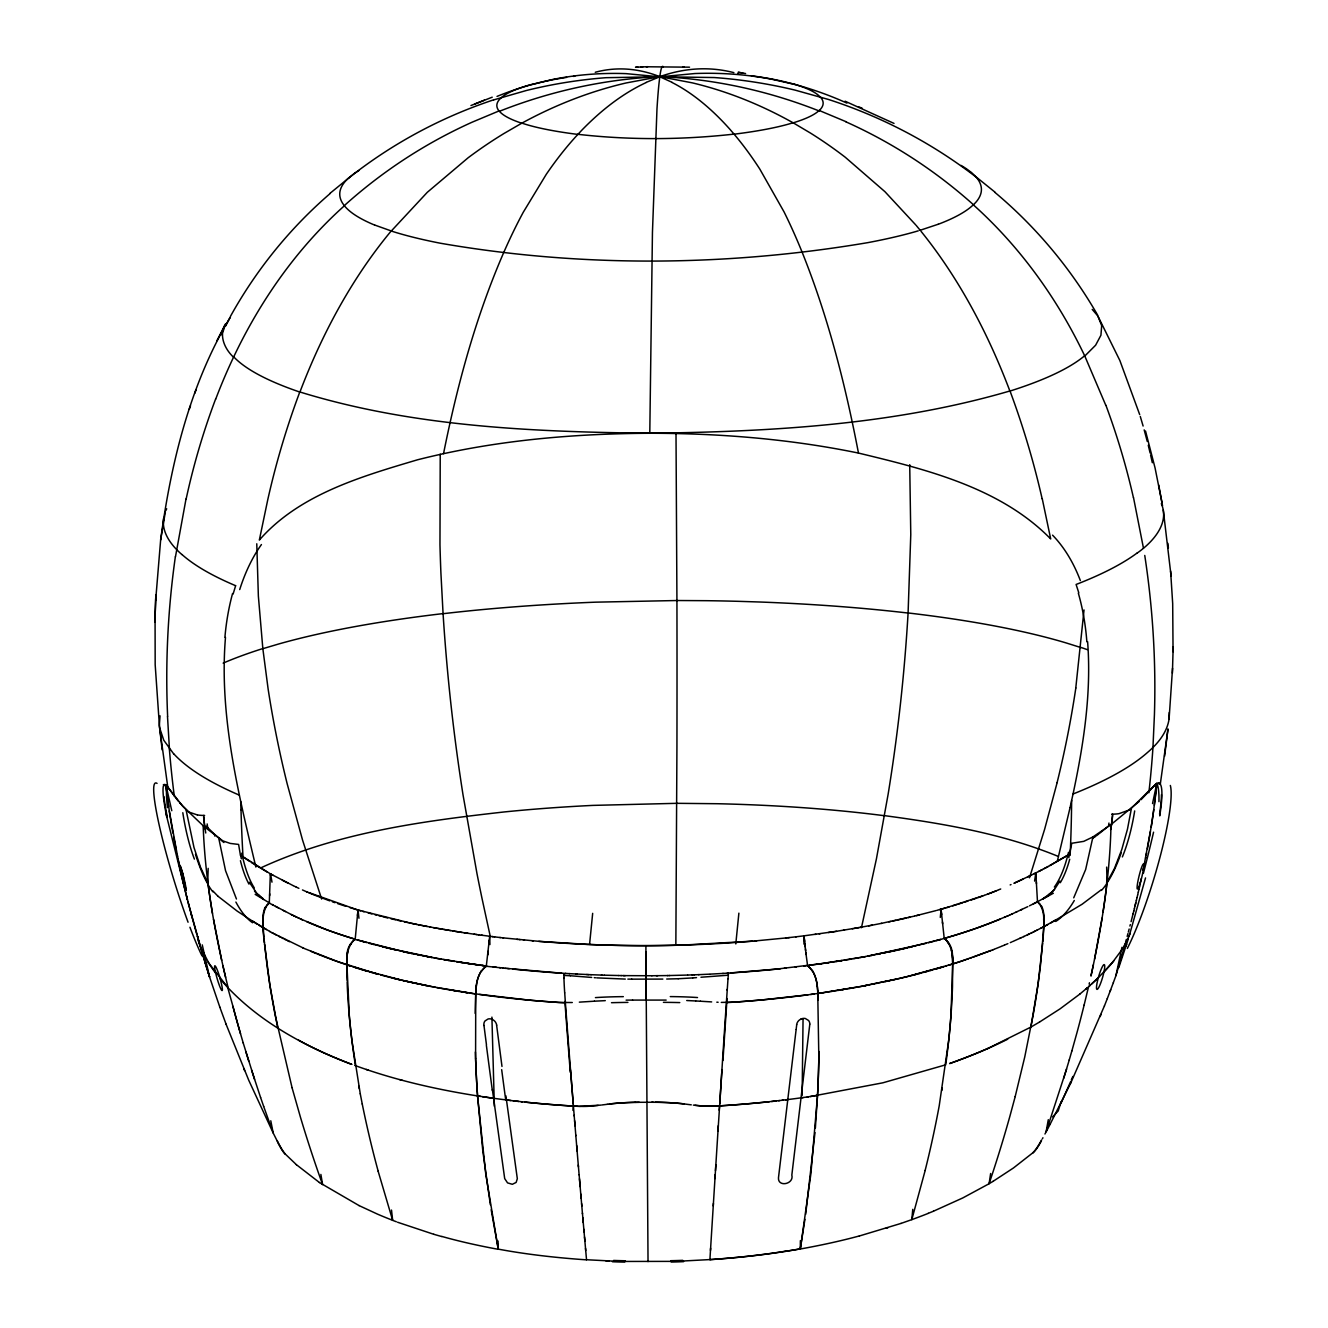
<?xml version="1.0" encoding="UTF-8"?>
<svg xmlns="http://www.w3.org/2000/svg" width="1328" height="1328" viewBox="0 0 1328 1328"><rect width="100%" height="100%" fill="white"/><g stroke="black" fill="none" stroke-linecap="round" stroke-linejoin="round"><path stroke-width="1.5" d="M1044.173 919.474L1043.991 925.002M1173.056 651.716L1172.69 603.642L1170.599 571.057M214.671 835.993L214.671 834.432L206.189 826.132M299.813 391.943A643.167 505.802 -76.2 0 0 267.741 499.826L259.342 540.064C299.248 494.381 361.233 476.536 417.49 459.803C493.269 440.531 571.77 433.675 649.79 433.26L652.446 232.45L656.978 108.879A684.833 16.285 89.9 0 1 659.136 82.27L659.8 76.758A707.874 16.832 89.9 0 1 663.319 66.948M675.852 945.37L676.931 747.515A758.952 18.061 89.9 0 0 676.931 600.522L676.002 432.812M1071.663 800.386L1071.547 808.603A1251.076 947.096 76.8 0 1 1070.136 855.431M475.739 993.56L475.59 1058.35M800.386 1240.601L800.286 1248.884A313.342 70.865 -0.4 0 1 791.239 1250.412L785.08 1251.391M802.129 1095.467L803.058 1018.759M803.955 944.125L804.054 935.825L836.474 931.31M1139.225 801.431L1111.005 824.588C1109.992 875.633 1101.858 926.28 1090.952 976.063L1093.392 964.792M155.061 616.823L155.177 664.697L159.543 727.528L163.759 740.211L173.686 753.906M1073.09 793.978A781.545 167.826 -0.4 0 0 1147.442 752.528C1157.651 743.846 1167.096 732.608 1169.088 718.946L1172.541 668.233M155.675 600.173L160.638 539.981L165.386 511.645M1172.408 673.18L1173.188 646.786M440.232 454.209L439.966 544.779A689.182 261.865 85.1 0 0 440.929 573.347L443.071 613.685A757.757 287.927 85.1 0 0 463.024 794.874L476.984 873.608A960.708 365.034 85.1 0 0 481.931 898.043L490.231 936.24M565.711 973.424L563.952 973.59A29.299 1.096 86 0 0 563.935 975.449A27.954 1.046 86 0 0 563.985 978.387M475.175 1013.413A492.306 279.909 -81.1 0 1 475.723 993.958L476.453 984.679A20.949 11.902 -81.1 0 1 481.549 970.951L484.222 967.913A23.157 13.164 -81.1 0 1 486.314 966.269L506.217 968.378M265.434 907.522A12.533 11.504 -57.6 0 1 269.302 902.841L270.348 873.841M269.65 895.653L269.733 893.844M475.773 992.763L475.822 991.634M270.514 875.783L270.613 873.973L240.418 855.166L238.608 844.442L230.242 843.413L222.855 840.873L204.097 826.63L182.7 806.196L166.083 784.865L164.606 784.416L163.693 785.562M563.968 973.391L505.57 968.295M1043.293 935.659L1044.09 920.171M861.457 927.724L876.447 858.751L888.117 794.293A757.757 320.828 -85.2 0 0 908.086 613.038L910.776 534.586L909.713 464.7M1043.924 925.931L1040.521 964.858A859.731 774.523 60.5 0 1 1033.151 1014.874L1024.768 1056.889L1015.19 1096.563M683.156 1261.002L709.916 1259.575L710.613 1248.204M710.48 1250.378L713.418 1203.384M713.252 1205.957L715.228 1174.516M714.979 1178.6L715.842 1164.805M715.477 1170.715L718.332 1125.629M717.983 1131.257L721.951 1069.604M1084.03 609.95L1075.78 688.004M728.01 978.736L725.071 1021.647A578.327 5.744 -86.2 0 0 719.726 1103.983M727.18 990.173L727.229 989.343M815.375 1127.97L817.517 1095.467A660.282 349.48 81.2 0 0 818.845 1057.868L817.716 991.103M1043.177 937.17L1042.829 941.652M728.01 978.736L728.491 973.092L776.731 969.091L821.982 963.613L863.98 956.857L907.306 947.926M1111.42 825.85L1112.565 814.18A12.301 2.772 -0.4 0 0 1118.956 813.666L1129.63 809.881L1156.057 783.852L1158.431 782.972L1160.224 784.25M225.478 637.44C219.004 715.244 238.011 791.953 255.872 867.051M814.994 1132.585L805.664 1214.34M1042.696 943.146L1038.048 984.231L1030.926 1027.059L987.833 1048.506M912.768 1209.343L911.805 1219.619L901.065 1223.403M940.29 917.432L941.137 909.199M476.121 987.501L476.105 987.617A47.642 27.091 -81.1 0 0 475.889 990.389M411.149 923.259L357.979 910.012L355.19 939.228A16.251 13.496 -70 0 0 350.376 944.324M487.857 954.882L488.223 951.163M357.498 915.507L357.664 913.681M476.121 987.385L476.304 985.857M489.932 944.573L489.7 936.273L486.28 966.319A24.8 14.093 -81.1 0 0 481.599 971.05L481.35 971.216M488.953 943.71L489.318 939.992M572.966 1110.407L573.381 1106.29M589.599 944.142L592.67 913.349M728.474 973.258L727.229 973.175M719.178 1110.191L719.593 1106.091M735.795 943.942L738.883 913.149M1154.347 805.233L1155.443 796.485A624.791 595.674 52.3 0 0 1156.837 783.387L1153.717 810.047A784.333 747.797 52.3 0 1 1151.31 826.248L1143.142 870.355M796.153 1029.399L796.717 1024.685M796.103 1029.764L778.49 1177.654C777.627 1187.498 794.194 1184.327 791.837 1175.048L809.698 1025.05A8.981 7.686 -70.6 0 0 809.731 1024.104M1169.088 718.946L1169.271 712.455M1164.606 756.23L1167.993 728.923L1160.406 783.404M1061.205 1101.692L1058.167 1111.021L1052.606 1116.881M230.425 316.944C190.07 384.257 170.997 462.725 160.638 539.981M163.593 518.285C161.518 532.777 171.495 545.509 181.853 554.523M1153.766 809.615L1151.16 827.128M1073.721 897.828L1085.657 869.491L1092.944 836.939L1111.005 824.588M175.462 556.814L186.003 499.013M804.934 1219.32L800.286 1248.884A310.769 70.301 -0.4 0 1 788.185 1250.91A253.565 57.403 -0.4 0 1 710.015 1259.658M990.638 1173.504L989.094 1183.729L962.783 1197.939L933.435 1211.219M1034.595 881.078L1035.823 872.911L1042.414 869.541M1131.406 808.453L1127.472 829.153L1121.778 849.538L1114.474 868.446L1107.021 882.273L1106.656 867.101M1160.24 812.819L1159.759 815.89M925.135 1170.466A1039.459 836.009 71.1 0 0 939.228 1105.726L948.673 1040.654A658.057 529.258 71.1 0 0 952.491 986.704L952.657 958.999A71.911 57.834 71.1 0 0 952.325 952.774M1143.275 869.624L1143.491 868.529M1102.091 918.096L1094.571 959.082M941.851 1090.471L942.282 1087.931M1150.446 831.494L1147.392 848.791M1050.05 1124.384L1046.099 1131.888L1048.29 1119.687M1146.579 853.074L1146.18 855.132M1145.583 858.22L1145.782 857.191M443.535 453.645C457.264 385.037 475.69 317.06 503.611 252.785A464.883 199.25 -85.1 0 1 523.249 212.281L546.289 174.3A532.279 228.134 -85.1 0 1 577.929 134.344L582.262 129.729A616.225 264.123 -85.1 0 1 646.271 82.519M1144.553 863.383L1143.923 866.47M1113.329 982.703L1115.935 975.632L1121.961 947.296M1152.538 803.54L1156.854 783.288M1072.974 794.376C1083.631 744.294 1091.583 692.95 1087.599 641.623M1072.875 794.775L1070.119 807.324M160.041 715.825L159.327 725.569L168.009 788.749M1141.366 878.555L1140.154 883.983M1139.557 886.689L1140.154 884.066M1070.019 807.789L1057.37 861.042M1089.441 982.753L1089.143 984.098M1138.943 889.395L1139.54 886.805M1138.312 892.084L1138.909 889.528M1137.681 894.79L1138.279 892.25M1137.05 897.496L1137.648 894.972M1090.338 985.16L1088.528 986.77L1084.129 1005.064M1136.37 900.384L1137.017 897.678M1136.419 900.185L1135.075 905.762M1135.772 902.874L1134.427 908.435M1133.763 911.091L1134.461 908.252M1057.138 782.607L1044.655 829.203L1029.482 877.825M1133.099 913.747L1133.797 910.942M925.168 1170.466L911.805 1219.619A723.03 163.228 -0.4 0 0 928.305 1213.36M1133.116 913.614L1131.091 921.632M208.181 868.363L207.749 881.593M1068.774 857.622L1071.796 843.263L1083.764 841.354L1092.944 836.939M1129.929 926.081L1130.311 924.587M1145.533 877.908L1129.431 935.227M1015.206 1096.563L1009.894 1116.25A1413.706 1273.569 60.5 0 1 989.078 1183.713L992.995 1181.389M1129.149 929.036L1128.368 932.007M1127.97 933.484L1127.173 936.456M1126.376 939.411L1125.563 942.365M1125.148 943.843L1122.06 954.815M233.13 593.998L235.654 585.648M1071.879 1050.896L1076.991 1032.586A1383.693 1302.486 48.7 0 0 1084.146 1005.014M1122.06 954.815L1115.935 975.632M1069.223 1060.026L1071.912 1050.78M1069.272 1059.91L1063.745 1078.236M1129.995 933.418L1129.613 934.729M1066.567 1069.023L1046.099 1131.888M1129.298 935.692L1122.857 948.424L1111.984 963.099M1128.335 938.879L1118.79 967.597M1126.061 946.067L1126.642 944.274M194.867 393.171L196.046 389.834M189.29 409.19L190.502 405.787M1129.132 936.091L1129.016 936.456M1113.345 982.703L1107.32 998.556M1110.025 991.518L1110.706 989.758M215.717 399.097C243.422 326.124 285.968 258.03 344.4 205.757A415.647 76.061 -0.3 0 0 374.612 225.063M1107.32 998.556L1104.415 1005.943M1104.415 1005.943L1070.8 1082.901M1100.148 1016.584L1101.012 1014.459M1071.281 1080.062L1072.825 1076.46M224.781 325.343C218.954 336.515 225.096 349.38 233.562 357.232M1070.501 1081.872L1060.939 1103.402M165.884 510.5L166.697 508.773M1070.816 1082.901L1050.05 1124.401M221.178 334.855L223.818 329.593M216.962 340.615L225.594 323.75M225.577 326.09L230.159 317.425M1045.518 1132.95L1044.953 1134.012M1042.945 1137.747L1042.364 1138.826M1059.893 881.078L1054.698 889.096M346.741 963.132L347.089 955.811A32.403 26.892 -70 0 1 347.355 953.969L347.538 952.989A26.759 22.211 -70 0 1 347.986 951.08A21.995 18.26 -70 0 1 350.675 944.49L351.256 943.577A18.31 15.206 -70 0 1 352.667 941.668L353.182 941.087A15.604 12.948 -70 0 1 353.862 940.357L354.393 939.875A13.446 11.155 -70 0 1 354.925 939.411L360.22 940.722M1106.473 883.087L1106.971 882.34L1106.34 888.216A841.089 791.737 48.7 0 1 1103.02 912.153M267.21 905.364L268.621 903.571A13.761 12.633 -57.6 0 1 269.103 903.057L276.739 906.991M1113.711 961.007L1098.92 977.159M1111.403 963.779L1107.768 967.929M1154.165 785.91L1141.034 799.705M1101.41 889.694L1082.104 904.235L1050.913 922.91M1107.137 968.627L1103.933 972.063A12.965 1.992 -73.8 0 1 1097.658 989.045A12.965 1.992 -73.8 0 1 1098.273 977.806A12.981 2.058 -73.5 0 1 1103.568 964.892A12.981 2.058 -73.5 0 1 1103.966 971.996M1155.045 784.865L1156.539 783.57M1098.239 977.806L1088.479 986.82M1097.658 978.371L1091.666 983.965M845.82 121.794A479.01 456.683 52.3 0 1 973.457 204.744L975.682 202.47A440.647 80.626 -0.3 0 0 975.781 176.674L971.449 172.474M1049.967 894.225L1054.515 889.328L1047.543 896.184L1036.952 902.061M330.025 193.324L354.476 173.337M1033.051 1152.638L1013.496 1167.943L992.995 1181.389M1085.673 989.244L1087.582 987.584L1079.73 994.174M1137.017 553.178C1152.339 542.538 1170.101 523.547 1161.303 503.627M1109.942 824.854L1099.767 833.187M1105.826 405.372L1084.793 356.037L1095.617 345.214L1100.929 335.237L1101.692 325.692L1097.924 316.147L1119.853 360.502L1139.69 414.585M1079.73 994.174L1060.043 1008.865L1039.475 1022.079M1098.903 833.868L1096.247 835.91M1094.455 837.254L1095.351 836.574M1092.645 838.599L1093.558 837.935M1055.644 919.972L1043.26 926.961M1069.82 854.004L1049.85 865.59M1067.944 855.149L1047.759 866.719M1039.475 1022.079L1030.926 1027.059M1053.37 893.229L1043.991 898.375M1044.455 898.126L1043.592 898.591M1048.107 866.52L1044.256 868.578M1046.696 867.284L1039.774 870.902M1043.41 898.691L1042.48 899.189M1046.63 925.201L1047.726 924.62M1046.082 925.483L1044.987 926.064M1043.177 927.01L1040.72 928.272M1042.463 927.376L1036.836 930.247M1037.301 901.878L1037.699 901.978A13.761 12.4 60.5 0 1 1038.164 902.492L1039.575 904.285M1039.492 871.052L1038.645 871.467M1037.151 901.961L1029.499 905.796M1036.421 902.326L1033.25 903.936M1037.367 929.965L1036.189 930.563M1036.454 883.734L1035.823 872.911L1030.528 875.517M1035.823 872.911L1034.363 873.625M1035.906 930.712L1033.549 931.874M1035.159 931.077L1031.225 933.02M1030.677 875.451L1013.895 883.286M1032.171 932.555L1027.407 934.846M1027.822 906.626L1011.355 914.328M1029.183 876.165L1027.673 876.895M261.599 867.499C337.627 832.59 421.74 821.185 504.159 811.956A438.306 100.081 -0.4 0 1 592.786 805.399L676.765 803.324M1028.851 934.148L1023.639 936.622M1022.079 909.381L1020.834 909.979M1021.747 879.7L1022.809 879.202M646.271 82.353L659.8 76.758L714.281 77.539A531.25 506.931 -52.6 0 1 795.074 90.121L828.423 99.451A532.86 508.475 -52.6 0 1 975.715 176.79M1024.054 936.423L1012.783 941.519M1021.199 879.949L1019.041 880.945M1016.783 911.855L1015.903 912.253M1020.9 937.883L1019.804 938.381M1018.493 881.194L1016.302 882.207M1015.754 882.456L1014.642 882.954M1010.127 914.876L1012.069 913.996M1009.795 915.025L989.393 923.475A571.87 129.148 -0.4 0 1 944.274 938.415L938.896 939.909M1011.006 884.564L1010.176 884.929M1006.939 916.287L1008.085 915.772M1011.919 941.901L1010.293 942.614M1005.678 916.835L1004.317 917.416M1007.886 943.644L1004.649 945.005M1004.35 945.138L1001.976 946.117M1000.333 919.109L998.623 919.806M1000.714 888.98L999.752 889.378M1001.378 946.366L995.004 948.939M933.451 1211.219L928.222 1213.344M999.386 889.528L998.324 889.959M998.042 920.055L975.316 928.604M997.61 890.258L996.531 890.69M470.959 105.543L484.438 100.164M996.166 890.839L987.285 894.275M475.026 103.933L492.223 97.193M995.651 891.038L994.44 891.52M973.225 957.106L993.161 949.669M992.879 949.786L994.257 949.238M993.825 891.752L991.369 892.715M521.705 123.205A221.378 38.263 -0.3 0 1 499.096 110.905L472.237 122.143A479.01 461.613 -46.5 0 0 344.284 205.624L342.674 203.367A440.647 80.626 -0.3 0 1 349.098 177.554M991.003 950.516L960.775 961.372A641.673 144.918 -0.4 0 1 952.757 963.945L952.226 964.111M990.754 892.947L988.248 893.91M987.617 894.142L984.43 895.321M938.149 224.266L919.773 230.391M984.231 895.404L946.715 907.605M982.687 895.968L977.972 897.645M970.137 958.185L971.698 957.654M976.578 898.143L971.166 899.986M974.204 928.986L964.311 932.289A552.348 124.732 -0.4 0 1 944.225 938.415A16.251 13.064 71.1 0 1 948.956 943.478M967.016 959.264L968.577 958.733M966.153 959.563L961.754 961.04M901.065 1223.403L859.365 1235.986M960.874 961.323L951.678 964.294M493.634 99.915L526.419 90.487A531.25 500.374 57.1 0 1 606.016 77.688L659.8 76.758L672.018 82.303M967.913 901.065L964.244 902.26M962.8 902.725L958.517 904.069M885.975 1228.334L887.917 1227.719M321.658 899.073L302.585 840.176L287.147 783.686A772.398 559.337 78 0 1 268.14 689.132L262.844 648.695L278.648 643.997A493.003 105.875 -0.4 0 1 442.921 613.619M951.13 964.46L948.956 965.141M1042.131 498.73A643.167 486.895 76.8 0 0 1009.994 390.947C893.362 425.06 770.655 431.7 649.79 433.26C532.462 431.832 412.842 426.803 299.945 391.992C316.413 348.716 337.113 306.917 363.059 268.505A431.036 338.972 -76.2 0 1 390.05 232.35L427.317 192.294L468.153 157.75A510.882 401.77 -76.2 0 1 504.092 133.431L521.771 123.205A545.708 429.16 -76.2 0 1 626.185 82.95L657.692 77.041L694.876 73.538A592.869 447.885 -77.6 0 1 771.302 79.132L794.791 84.428A592.404 447.519 -77.6 0 1 846.932 103.103M948.308 965.34L949.42 964.991M957.073 904.517L952.691 905.845M946.748 965.821L946.051 966.02M942.631 967.05L943.776 966.701M943.959 966.651L912.004 975.416M941.486 967.398L935.676 969.091M918.262 230.84L917.98 230.923A364.702 66.732 -0.3 0 1 867.898 242.626C726.881 266.496 581.365 267.741 440.348 243.223A364.702 66.732 -0.3 0 1 393.221 231.653L374.712 225.046M949.022 906.941L936.821 910.377M945.204 908.037L942.15 908.9M939.66 909.597L941.071 909.215L942.648 923.807M930.164 970.635L932.339 970.038M530.719 84.726L534.254 83.797M940.091 939.577L898.956 949.819M937.037 940.423L940.656 939.427M938.149 940.124L935.891 940.739M936.107 910.576L914.876 916.005M927.957 971.249L923.508 972.445M934.381 941.154L928.504 942.714M918.993 973.64L921.25 973.042M867.815 956.16L926.114 943.328M914.411 974.818L916.702 974.237M895.387 979.383L897.828 978.819A485.069 109.51 -0.4 0 0 907.389 976.561L952.757 963.945L950.964 1015.04A734.085 590.412 71.1 0 1 945.719 1064.807L882.838 1082.818L810.362 1096.546M919.042 914.992L916.552 915.606M912.12 975.399L900.567 978.188M913.847 946.383L915.457 946.001M914.328 916.137L881.161 923.425M912.22 946.781L908.95 947.545M908.12 917.615L909.829 917.216M900.019 978.321L863.499 985.99M906.41 918.013L897.745 919.955M895.869 979.267L859.448 986.754M894.159 979.666L890.441 980.496M897.263 950.201L893.86 950.948M889.196 980.761L885.444 981.575M896.002 920.337L892.449 921.101M890.407 951.678L892.134 951.313M888.88 921.848L890.673 921.466M887.934 952.193L890.075 951.744M884.265 952.956L886.108 952.574M876.546 983.434L877.825 983.185M881.643 923.325L870.487 925.5M880.58 953.687L876.845 954.434M872.679 984.214L873.973 983.965M867.483 985.243L868.794 984.978M871.201 955.513L873.094 955.164M864.843 985.741L866.155 985.492M872.363 925.135L858.12 927.741M868.612 925.848L869.558 925.666M867.383 956.226L869.292 955.878M862.171 986.239L820.804 993.062M865.458 956.592L859.648 957.637M858.087 987.003L822.314 992.829M860.046 927.409L861.009 927.226M858.984 927.591L835.428 931.476M858.452 957.853L853.721 958.667M852.493 987.999L849.654 988.497M856.195 928.073L857.158 927.907M854.253 928.421L855.232 928.255M852.31 928.753L853.29 928.587M849.903 959.314L851.812 958.999M846.351 959.912L850.733 959.181M842.367 989.725L843.844 989.476M844.093 960.277L846.036 959.961M843.463 930.214L844.459 930.048M837.935 990.456L839.412 990.207M841.952 960.625L809.997 965.24M840.192 960.891L842.151 960.576M836.258 961.505L838.234 961.206M831.511 991.452L832.473 991.302M834.465 931.625L828.373 932.522M826.298 962.999L828.307 962.7M807.275 1096.994L808.304 1096.845M819.808 993.195L810.761 994.456M818.148 999.967L817.849 993.477L822.829 992.763M819.11 933.85L820.156 933.7M820.073 963.879L821.102 963.746M803.125 1097.592L801.033 1097.874M817.002 964.311L819.061 964.028M814.944 934.414L815.99 934.281M809.781 965.273L811.856 964.991M807.922 994.821L763.451 999.785A320.712 72.476 -0.4 0 1 726.35 1002.64M803.971 966.004L806.129 965.738M601.949 1104.962L607.245 1104.315M600.887 1105.112L579.34 1106.373M787.786 1099.601L785.512 1099.883M607.245 1104.315L609.984 1103.983M795.638 936.854L804.054 935.825L804.652 941.419M782.059 1100.298L783.205 1100.165M796.302 936.771L785.578 938M795.256 967.066L796.352 966.933M1042.248 498.714L1050.697 538.952C1000.432 487.575 926.33 469.431 858.469 453.064C845.388 384.755 828.174 316.977 802.195 252.37A464.883 179.131 85.1 0 0 784.068 211.916L759.815 169.088A535.898 206.487 85.1 0 0 734.035 134.111C682.227 139.905 629.738 140.204 577.929 134.311M778.59 1100.713L779.752 1100.58M787.753 937.767L789.38 937.585M776.266 1100.978L771.585 1101.493M786.292 937.917L753.69 941.071A311.964 70.45 -0.4 0 1 645.906 945.669A311.964 70.45 -0.4 0 1 539.085 941.353L502.897 937.85M784.217 968.311L786.06 968.112M700.952 977.242L728.308 975.2M755.034 940.971L756.728 940.822M696.519 977.624L692.735 977.923M752.777 941.154L684.069 945.021A300.709 67.911 -0.4 0 1 607.693 945.138L589.084 944.474M692.735 977.923L678.21 978.736M727.611 973.142L722.797 973.441M579.34 1002.142L594.396 1001.196M716.589 1106.058L719.61 1105.875A299.248 68.342 -0.4 0 0 769.227 1101.742M718.996 1105.909L719.61 1105.875A315.549 72.061 -0.4 0 0 817.367 1095.417M723.179 973.424L710.297 974.121M594.38 1001.196L605.286 1000.648M718.282 1105.958L715.41 1106.108M642.818 66.881L635.498 67.263L637.921 67.147M572.285 1002.524L558.972 1002.457A336.499 75.995 -0.4 0 1 479.574 994.473M646.172 66.765L689.531 67.18M709.6 974.154L698.528 974.669M715.775 1106.091L705.052 1106.174M640.81 66.981L647.749 66.682M714.813 1106.141L709.932 1106.257A22.891 5.229 -0.4 0 1 705.334 1106.191L703.873 1106.108M699.092 974.636L694.013 974.835M692.071 974.901L694.411 974.818M692.519 974.885L687.821 975.051M678.21 978.736L666.706 979.035M687.555 975.067L669.395 975.532M667.42 975.565L669.793 975.532M635.05 1102.356L639.216 1102.29M671.022 1261.384L625.056 1261.451M668.1 975.565L651.832 975.748M662.838 979.085L631.73 979.151M656.381 975.715L657.692 975.698M626.102 1000.133L632.56 1000.084M651.932 975.748L624.558 975.632M632.56 1000.084L666.141 1000.084M652.197 1102.257L638.585 1102.306A71.397 16.301 -0.4 0 0 609.286 1103.983M676.931 600.522L595.708 602.165A498.813 107.12 -0.4 0 0 443.104 613.702M677.396 600.522L706.363 600.688A475.142 102.04 -0.4 0 1 738.7 601.335L760.014 602.016A499.328 107.219 -0.4 0 1 908.02 613.038M677.097 803.324L717.469 803.722A435.401 99.434 -0.4 0 1 884.348 815.707M649.79 433.26C719.743 433.31 789.894 438.954 858.469 453.064M651.666 1102.257L653.359 1102.273M652.845 1102.273L658.688 1102.323A68.342 15.604 -0.4 0 1 683.538 1103.85L691.274 1104.846M631.73 979.151L627.862 979.118M623.38 975.615L625.173 975.632M625.289 979.085L596.753 977.873M621.006 975.565L623.878 975.615M618.632 975.532L621.288 975.582M618.699 975.532L604.522 975.184M601.451 975.084L604.257 975.167M601.949 975.101L590.977 974.702M686.725 1000.532L695.656 1000.963M578.161 1106.34L583.009 1106.44A22.891 5.229 -0.4 0 0 587.623 1106.34L592.653 1106.008A55.909 12.765 -0.4 0 0 598.181 1105.427M585.515 1248.37L586.528 1259.741L612.988 1261.102M588.536 974.603L591.076 974.702M588.503 944.457L538.803 941.353M587.491 974.553L588.885 974.619M586.627 974.52L587.889 974.569M578.394 1106.34L573.397 1106.091A299.248 68.342 -0.4 0 1 524.593 1102.074M586.81 974.52L569.214 973.64M721.287 1002.408L732.857 1002.208A336.499 75.995 -0.4 0 0 813.898 994.008M605.751 1260.787L609.303 1260.953M577.564 1106.307L574.609 1106.158M563.935 975.433L570.326 975.748M716.821 1002.192L718.116 1002.258M575.871 974.005L577.132 974.071M695.64 1000.963L700.42 1001.229M570.31 975.748L591.707 977.441M569.579 973.656L565.213 973.391M711.659 1001.91L700.42 1001.229M704.155 1106.124L693.365 1105.112M574.011 1106.124L573.414 1106.091A315.549 72.061 -0.4 0 1 477.715 1095.899M682.741 66.832L684.152 66.915M702.927 1106.058L700.371 1105.859A55.909 12.765 -0.4 0 1 694.959 1105.294M595.508 977.773L594.247 977.657M532.163 940.788L533.258 940.888M523.381 939.992L524.477 940.091M519.032 939.56L520.128 939.676M516.874 939.344L517.953 939.46M507.379 968.494L509.205 968.693M521.14 1101.709L522.286 1101.842M518.85 1101.46L513.172 1100.812M503.495 937.917L499.809 937.502M502.698 967.979L503.777 968.095M500.407 937.568L494.099 936.821M499.477 967.614L500.54 967.73M496.274 967.232L493.07 966.85M510.931 1100.547L506.449 1099.999M494.614 936.871L492.157 936.572M492.837 936.655L478.08 934.746M884.514 815.641C943.262 823.526 1002.54 833.619 1057.686 856.178M484.703 965.788L486.745 966.054L470.261 963.796M481.334 935.194L482.529 935.344M482.23 965.456L483.226 965.589M484.023 965.705L457.313 961.854M478.96 934.879L476.055 934.464M476.603 934.547L464.07 932.737M475.208 964.51L476.204 964.643M493.568 1098.306L482.496 1096.696M474.03 934.198L475.042 934.331M473.233 964.228L474.212 964.36M473.814 993.676L528.859 1000.1A320.712 72.476 -0.4 0 0 565.379 1002.872L566.824 1021.863A578.327 21.713 86 0 0 573.264 1104.199M472.37 964.111L434.024 957.886M475.723 993.958L432.862 986.853M468.303 963.514L469.282 963.663M472.851 993.543L469.996 993.128M468.02 933.335L466.045 933.036M466.228 963.215L468.186 963.497M464.949 932.87L455.272 931.376M465.281 992.414L468.103 992.846M461.115 932.289L462.094 932.439M460.434 962.335L462.36 962.634M460.135 932.14L433.542 927.658M467.074 992.68L446.175 989.277M480.52 1096.397C437.875 1089.807 395.545 1080.295 354.974 1065.488M463.406 992.116L461.53 991.833M197.391 814.96L188.427 811.889L179.463 802.56M456.6 961.738L458.509 962.036M454.309 931.227L452.383 930.911M452.815 961.123L454.707 961.439M457.695 991.219L459.139 991.452M742.833 73.057L738.169 72.276L745.589 73.538M449.495 930.447L450.458 930.596M452.997 961.157L444.515 959.746M456.251 990.987L453.379 990.505M447.586 930.131L448.549 930.281M449.047 960.509L443.469 959.563M445.693 929.799L446.64 929.965M450.524 990.024L451.952 990.273M443.801 929.484L444.747 929.65M441.925 929.152L442.855 929.318M440.049 928.836L440.979 928.986M441.61 959.248L437.958 958.6M444.913 989.061L446.308 989.31M438.19 928.504L439.12 928.67M443.535 988.812L440.813 988.331M437.261 928.338L423.532 925.765M437.443 958.501L388.623 948.275M439.452 988.082L436.779 987.584M429.874 926.977L430.787 927.16M430.305 957.189L432.148 957.538M432.081 957.538L406.617 952.408M435.468 987.335L403.363 980.628M427.151 926.463L418.171 924.703M426.603 956.492L428.446 956.841M431.567 986.604L429.01 986.106M422.968 955.795L424.777 956.143M421.74 925.417L422.636 925.599M420.843 925.234L413.772 923.807M421.142 955.43L417.556 954.716M425.226 985.359L427.749 985.857M426.338 985.575L398.682 979.533A485.069 109.51 -0.4 0 1 389.569 977.275L380.721 974.984M416.843 924.437L408.891 922.777M413.987 953.985L415.764 954.351M421.507 984.596L422.736 984.845M413.323 923.724L412.012 923.441M417.805 983.816L419.034 984.081M412.228 953.62L403.031 951.628M416.594 983.567L406.916 981.442M407.696 922.528L404.26 921.781M406.335 952.359L359.091 940.39M400.873 921.034L397.52 920.271M395.86 919.889L390.913 918.727M396.557 950.151L368.952 943.195M404.542 980.894L363.905 970.22M401.006 980.081L392.391 977.989M387.66 917.947L382.862 916.752M387.062 947.893L382.431 946.748M381.269 916.353L378.895 915.756M376.554 915.141L374.994 914.743M373.716 944.49L372.487 944.158M399.745 1079.614L402.185 1080.262M371.906 913.913L368.171 912.9M791.289 83.432L794.791 84.428M370.047 943.494L368.835 943.162M378.563 974.403L374.28 973.225M377.667 974.154L335.868 961.04M441.792 1236.567L433.775 1234.293M366.661 942.565L364.486 941.95M364.071 911.755L362.727 911.373M360.917 940.921L365.615 942.266M363.772 941.751L362.345 941.336M370.08 972.03L372.172 972.627M737.638 73.472L738.567 73.737M360.701 910.809L358.709 910.228M358.809 940.307L357.398 939.892M367.972 971.415L352.385 966.651M433.775 1234.293L397.57 1222.241M357.016 909.73L306.635 891.802M362.793 969.888L359.49 968.876M349.878 907.572L358.045 910.029L358.958 918.246M357.315 968.212L358.411 968.544M355.174 967.531L356.236 967.88M345.712 906.26L337.611 903.604M351.356 966.319L349.297 965.639M350.31 965.971L348.268 965.307M1080.859 647.549L1066.052 642.901A493.003 105.875 -0.4 0 0 908.219 612.972M348.816 965.489L346.741 964.792A641.673 144.918 -0.4 0 1 339.254 962.236L304.427 948.574L271.825 932.621M366.246 1069.455L368.105 1070.086M334.971 902.691L332.365 901.795M329.792 900.882L314.52 895.089M335.054 960.742L329.078 958.55M327.551 930.065L336.333 933.169A552.348 124.732 -0.4 0 0 355.19 939.228A571.87 129.148 -0.4 0 1 313.076 924.421L306.818 921.781M326.671 929.733L300.659 919.026M327.651 958.019L317.89 954.218M396.342 1221.76L392.656 1220.349L378.148 1171.246M497.021 96.413A592.404 428.994 78 0 1 530.503 84.909L552.929 79.414A592.869 429.342 78 0 1 626.135 73.638L661.825 77.041L692.203 82.834A545.708 413.108 76.8 0 1 793.181 122.84A221.378 38.263 -0.3 0 0 819.177 110.456L845.886 121.628M944.225 938.415L944.49 938.581A13.446 10.807 71.1 0 1 945.005 939.045M313.939 894.856L311.632 893.91M316.545 953.67L310.918 951.346M845.073 101.194L894.01 123.404M311.051 893.661L308.793 892.715M858.32 106.655L862.287 108.315M307.117 892.001L302.469 889.959M303.597 948.209L302.767 947.843M302.452 919.839L300.775 919.076M293.305 915.523L300.427 918.91M298.883 888.332L296.144 887.038M299.331 918.412L298.086 917.814M295.895 886.921L293.322 885.693M296.941 917.283L295.895 916.768M293.04 885.56L270.597 873.973L271.974 882.157M295.38 916.519L294.335 916.021M289.438 941.668L287.396 940.656M294.019 915.888L292.276 915.009M359.075 1205.592L377.484 1214.124A723.046 163.211 -0.4 0 0 392.723 1220.332M292.924 915.341L291.23 914.494M288.242 883.22L286.267 882.224M275.51 906.327L291.811 914.793M285.869 939.909L284.856 939.411M359.091 1205.592L319.434 1182.534M805.83 952.574L807.607 965.821A23.157 12.267 81.2 0 1 809.582 967.465L812.304 970.751M285.769 881.975L283.794 880.979M283.362 938.664L281.868 937.9M283.312 880.73L282.333 880.232M285.454 911.589L283.196 910.41M280.391 937.153L278.448 936.14M276.041 934.879L275.095 934.381M278.565 907.97L277.652 907.472M273.668 933.617L269.65 931.409M273.236 875.418L270.613 873.973M270.049 931.642L252.652 921.101M273.103 904.999L272.157 904.468M793.198 122.823L810.329 132.983A510.882 386.747 76.8 0 1 845.222 157.219L884.913 191.664L915.905 225.079M807.208 965.605L807.64 965.871A24.8 13.131 81.2 0 1 812.072 970.602M266.364 929.583L263.774 928.106M267.061 871.981L251.357 862.503M255.159 894.358L269.8 903.14M262.645 927.442L267.111 965.954A859.731 789.098 -57.6 0 0 275.328 1015.937L292.06 1087.682M262.147 927.16L258.794 925.168M255.789 892.648L263.459 899.454M256.868 924.022L237.164 911.091L218.091 896.334M228.831 988.63C253.665 1014.526 284.375 1034.064 316.579 1049.452A764.53 174.582 -0.4 0 0 351.787 1064.326M249.764 861.474L242.061 856.294M319.45 1182.534L296.41 1164.689M168.656 806.611L167.444 797.862A624.791 602.099 -46.5 0 1 165.884 784.782L171.777 810.711M975.798 176.674L995.286 192.394M223.884 842.516L221.494 840.491M218.024 896.284L212.862 890.939M220.714 839.827L214.671 834.432M296.41 1164.689L284.906 1153.7M973.358 204.861C1020.319 246.991 1057.719 299.165 1084.793 356.037M945.005 939.045L945.519 939.527A15.604 12.55 71.1 0 1 946.2 940.257L946.698 940.838A18.31 14.724 71.1 0 1 948.092 942.747L948.657 943.66A21.995 17.679 71.1 0 1 951.346 950.234A26.759 21.514 71.1 0 1 951.827 952.159L952.01 953.122A32.403 26.062 71.1 0 1 952.292 954.965L952.757 963.613M166.149 784.931L167.112 786.143M258.18 895.321L249.315 882.224M1092.214 309.391L1097.692 315.815M227.686 987.418L232.915 1006.259A1383.693 1317.741 -43.3 0 0 240.484 1033.649L243.207 1042.912M820.239 96.911L820.986 97.774A229.827 39.724 -0.3 0 1 819.26 110.473M227.171 986.853L226.142 985.741M225.627 985.177L220.747 979.599M734.035 134.095L730.101 129.513A616.225 237.446 85.1 0 0 672.018 82.485M916.486 225.777L920.321 230.441M178.201 801.066L167.876 787.288M921.068 231.354L921.2 231.52A428.712 324.547 76.8 0 1 942.614 260.238C970.519 300.726 992.481 345.064 1009.878 390.996M255.507 892.316L254.461 890.939M213.21 969.872L215.734 973.308A12.965 1.411 73.8 0 0 221.676 990.273A12.965 1.411 73.8 0 0 220.249 979.051M212.729 969.191L209.907 965.041M209.475 964.36L199.947 945.768L190.701 912.253M208.147 962.285L228.2 987.966C215.136 934.829 205.076 880.663 203.184 825.85M212.48 913.398A841.089 801 -43.3 0 1 208.795 889.461L207.981 883.469L200.511 867.234L193.988 847.496L186.053 809.781M277.436 1141.482L273.17 1132.967L270.779 1120.782M236.45 899.006L225.544 870.687L218.738 838.167M226.059 1024.187L248.751 1080.262L273.17 1132.967L263.625 1106.307M243.721 1068.492L244.601 1070.584M226.075 1024.187L219.834 1007.188M219.85 1007.188L209.376 976.412M260.537 1097.326L263.658 1106.39M260.57 1097.426L251.59 1070.169M254.561 1079.365L243.157 1042.795M209.044 975.399L209.542 976.91L202.254 944.872M209.06 975.399L206.57 967.465M209.542 976.91L198.968 942.183M207.749 971.249L208.347 973.142M206.57 967.465L205.408 963.68M245.946 1052.058L248.768 1061.188M205.342 963.514L197.557 936.306L198.486 941.021M1078.801 592.819L1076.095 584.469A759.998 152.836 -0.4 0 0 1136.884 553.178M1140.287 416.477L1143.109 426.039M197.009 934.281L188.227 902.857M197.523 936.024L197.872 937.468M198.785 942.116L198.47 941.021M1144.172 429.874L1147.259 441.427M292.044 1087.682L300.46 1117.246A1413.689 1297.539 -57.6 0 0 322.604 1184.642L320.878 1174.433M1145.533 431.052L1155.078 468.02L1161.884 502.183M187.464 900.019L166.73 816.604M192.145 917.698L188.609 904.202M187.929 901.513L188.659 904.401M187.248 898.824L187.962 901.712M186.567 896.118L187.281 899.006M186.617 896.3L183.945 885.311M1148.255 445.278L1150.131 453.031M183.961 885.394L182.666 879.9M225.594 977.292L222.971 966.004M241.364 858.784L240.534 855.049M1133.531 497.701L1143.458 548.132M1150.596 454.973L1152.339 462.742M180.16 868.844L185.986 890.457L182.849 873.973L179.961 865.275L180.608 870.902L178.267 860.129L169.303 811.01M221.693 960.31L213.509 919.341M179.927 867.815L177.935 858.552M177.504 856.494L177.072 854.435M166.88 817.284L166.249 814.213M277.751 1028.121L269.899 985.293L264.587 944.241M362.245 1103.983L362.76 1106.539A1039.525 862.934 -70 0 0 378.181 1171.23M362.245 1104.016L360.27 1093.824M176.209 850.152L173.719 837.204M1162.548 505.868L1158.697 485.035M360.27 1093.84L352.036 1041.484A658.057 546.256 -70 0 1 347.338 987.551L347.139 981.873M358.859 1086.188L359.324 1088.744M172.939 833.038L171.976 827.626A784.333 755.864 -46.5 0 1 169.353 811.425L165.867 784.782M491.177 1209.791L498.282 1249.316A387.577 87.598 -0.4 0 1 441.892 1236.451M490.364 1204.795L482.844 1151.359L477.549 1095.949L485.766 1174.135L498.282 1249.316L498.05 1241.016M1163.262 509.969L1171.064 575.887M496.606 1025.116L501.984 1066.434M505.902 1095.832L517.322 1178.716L516.127 1182.435L512.326 1184.294L507.545 1182.883L504.69 1178.6L492.389 1089.607M486.463 1044.804L483.973 1025.498M207.981 883.469L207.832 882.207M162.165 749.922L159.642 728.176M817.284 986.09L817.035 984.197A20.949 11.089 81.2 0 0 812.105 970.502M817.301 986.206L817.683 990.705M197.457 814.944A12.301 2.772 -0.4 0 0 203.732 815.458L204.794 828.755M944.225 938.415L942.448 921.981M391.511 1210.074L392.656 1220.349M941.469 912.867L941.668 914.693M262.844 648.695L258.362 596.073L256.769 543.783M804.453 939.56L805.631 950.715M804.851 943.278L805.249 946.997M805.432 948.856L806.03 954.434M264.438 942.747L264.006 938.265M1167.926 543.351L1168.391 548.115M582.428 1213.078L583.241 1222.54M582.826 1217.743L584.071 1231.952M583.822 1229.28L584.901 1241.282M584.503 1236.949L585.714 1250.544M263.874 936.755L262.761 920.57M579.456 1178.783L580.12 1186.634M581.133 1198.354L579.124 1174.716M580.768 1194.005L581.813 1206.139M581.598 1203.566L582.477 1213.875M576.651 1145.466L578.444 1166.947M578.294 1165.005L579.124 1174.848M574.592 1120.616L575.837 1135.656M575.771 1135.058L577.116 1151.061M574.211 1115.968L570.509 1069.82M574.144 1115.188L575.024 1125.829M169.436 748.942L167.494 716.34M263.143 927.724L263.01 925.948M565.396 1002.856L564.715 992.896M565.28 1001.179L565.346 1002.009M263.01 926.097L262.844 921.267M817.666 990.373L817.782 992.282M1036.039 876.513L1036.139 878.323M1036.338 881.925L1037.483 901.795A12.533 11.288 60.5 0 1 1041.368 906.443M347.089 980.462L346.791 969.075M491.908 1017.115L494.365 1106.274M240.949 809.781L240.733 801.548M347.953 951.08A32.204 26.726 -70 0 0 346.907 957.953A52.29 43.409 -70 0 0 346.757 960.957L349.314 1015.887A734.085 609.369 -70 0 0 355.439 1065.637M952.74 962.285L952.707 960.111A52.29 42.064 71.1 0 0 952.525 957.106M346.774 967.647L346.741 964.792M645.989 979.433L645.906 945.619M648.031 1261.6L645.923 951.695M646.138 1000.034L645.972 975.765M347.04 953.62A71.911 59.694 -70 0 0 346.757 959.928L346.741 964.46M645.923 953.57L645.923 955.396M163.394 784.599A87.167 8.549 76 0 1 166.515 787.62M586.395 1259.84A260.62 58.947 -0.4 0 1 498.581 1249.183M207.981 884.232A121.495 28.071 83.1 0 1 195.498 854.369M263.276 921.2A24.834 22.792 -57.6 0 1 267.028 905.264M350.692 944.507A19.356 16.069 -70 0 1 351.256 943.577M476.354 985.741A22.095 12.566 -81.1 0 1 481.217 970.967M475.59 1058.35A660.282 375.426 -81.1 0 0 477.565 1095.932A652.463 370.977 -81.1 0 1 475.391 1051.975M212.895 891.818A136.9 32.154 83.7 0 1 208.546 885.577M624.724 1262.115A148.902 33.449 -0.3 0 1 612.424 1261.749M351.571 1064.359A829.701 189.456 -0.4 0 1 298.551 1040.156M564.682 992.796A22.111 0.83 86 0 1 563.952 978.105M570.293 1072.31A520.128 19.721 86 0 1 565.064 1004.001M595.425 997.61A87.864 13.844 0.8 0 1 623.33 996.647M561.744 973.192A338.092 76.36 -0.4 0 1 512.857 969.075M166.614 816.338A85.258 9.113 73.6 0 1 163.593 785.446M285.005 1153.982A43.16 5.312 69.1 0 1 277.552 1142.014M207.799 828.224A82.22 18.575 88 0 1 207.151 823.941M194.386 859.1A100.779 30.046 85 0 1 182.799 812.719M204.612 815.442A5.793 1.311 -0.4 0 1 203.732 815.442M205.757 833.005A83.365 20.684 89.3 0 1 203.632 817.168M1156.456 785.163A87.167 12.55 -76 0 1 1160.44 783.354M859.266 1235.97A387.577 87.665 -0.4 0 1 800.352 1249.001L810.91 1173.67L817.517 1095.467A652.463 345.346 81.2 0 0 818.928 1051.494M1121.197 852.875A121.495 33.615 -83.1 0 1 1107.071 882.838M1039.758 904.169A24.834 22.36 60.5 0 1 1043.659 920.105M946.715 940.838A18.642 14.99 71.1 0 1 948.657 943.66M951.396 950.234A32.204 25.896 71.1 0 1 952.508 957.09M812.421 970.502A22.095 11.686 81.2 0 1 817.152 985.26L817.401 987.136A47.642 25.215 81.2 0 1 817.633 989.924M1106.44 884.133A136.9 38.396 -83.8 0 1 1101.41 890.424M683.605 1261.65A148.902 33.432 -0.5 0 1 671.221 1262.048M655.185 1102.223A71.397 16.301 -0.4 0 1 684.136 1103.883M1007.72 1039.16A829.701 189.456 -0.4 0 1 949.852 1063.529M722.963 1060.508A520.128 4.963 -86.2 0 1 727.03 998.54M670.275 996.598A87.864 13.761 -1.4 0 1 697.515 997.544M780.466 968.71A338.092 76.36 -0.4 0 1 730.749 972.959M1153.567 832.175A87.333 4.1 -75.6 0 1 1143.408 873.326M1160.257 784.118A85.258 12.981 -73.7 0 1 1159.859 815.027M1041.434 1140.802A43.16 7.204 -69.1 0 1 1032.985 1152.887M1108.963 823.045A82.22 22.36 -88.2 0 1 1108.664 824.92M1134.676 810.927A100.779 34.578 -85.1 0 1 1122.376 856.925M1112.565 814.18A5.793 1.311 -0.4 0 1 1111.685 814.164M1112.665 815.575A83.365 24.502 -89.4 0 1 1110.59 829.585M595.259 72.276A667.021 253.449 85.1 0 1 659.8 76.659A667.021 282.399 -85.2 0 1 733.886 72.642M819.094 110.938A499.843 476.553 52.3 0 0 659.8 76.576A499.843 481.699 -46.5 0 0 499.195 111.386M577.597 134.377A192.228 33.217 -0.3 0 1 522.037 123.172M792.932 122.807A192.228 33.217 -0.3 0 1 734.351 134.161M243.007 856.577A1241.713 976.528 -76.2 0 1 241.015 809.765M794.908 84.411A215.285 37.201 -0.3 0 1 820.073 96.927M1148.853 792.75A979.466 933.833 52.3 0 0 1152.953 747.564L1154.414 714.962A872.994 832.324 52.3 0 0 1144.753 555.436M1084.312 356.02A620.624 116.98 -0.3 0 1 1010.093 391.03M1105.925 405.339A703.541 670.756 52.3 0 1 1133.431 497.718M973.241 204.861A415.647 76.061 -0.3 0 1 938.249 224.266M995.137 192.577A499.345 476.486 -52.6 0 1 1097.642 315.118M1052.556 535.151A154.529 102.82 -84.4 0 1 1080.345 580.552M1078.336 593.168A158.928 96.595 -90 0 1 1086.852 641.773M1075.829 688.004A772.398 583.507 -77.6 0 1 1057.105 782.607M1081.141 647.5A565.147 121.363 -0.4 0 1 1087.333 649.641M960.991 165.402A400.06 73.206 -0.3 0 1 971.216 172.491M751.349 75.779A171.976 29.714 -0.3 0 1 790.99 83.465M499.013 110.921A229.827 39.724 -0.3 0 1 500.706 98.222L501.669 97.359A215.285 37.201 -0.3 0 1 530.353 84.776M174.3 796.07A979.466 943.909 -46.5 0 1 169.37 748.942M167.627 716.34A872.994 841.305 -46.5 0 1 175.346 556.797M186.136 499.046A697.598 672.283 -46.5 0 1 215.601 399.064M299.713 392.026A620.624 116.98 -0.3 0 1 234.06 357.199M349.148 177.653A532.86 501.884 57.1 0 1 493.601 99.849M230.458 316.33A499.345 470.311 57.1 0 1 330.174 193.506M223.154 663.12A565.147 121.363 -0.4 0 1 262.562 648.645M354.626 173.337A404.774 74.069 -0.3 0 1 358.992 170.482M534.537 83.83A171.976 29.714 -0.3 0 1 566.591 77.389M573.447 76.41A171.976 29.714 -0.3 0 1 574.841 76.211M239.339 795.14A781.545 167.826 -0.4 0 1 173.819 753.889M224.913 637.291A157.368 90.752 89.6 0 1 232.566 593.516M235.554 585.665A759.998 152.836 -0.4 0 1 181.986 554.523M239.704 589.582A154.529 89.092 89.5 0 1 261.433 544.546M625.388 1260.77A148.885 32.104 -0.2 0 1 613.569 1260.438M609.901 1103.95A68.342 15.604 -0.4 0 1 635.05 1102.323M663.436 1002.341A87.1 7.835 -0.2 0 1 679.77 1002.59M796.617 1024.685A6.673 5.793 -70.1 0 1 800.95 1019.14M800.933 1019.057A8.499 7.321 -69.3 0 1 805.366 1018.526L808.553 1020.485A5.81 4.98 -69.9 0 1 809.798 1024.087M262.944 920.536A29.482 27.058 -57.6 0 1 265.002 907.373M252.619 922.761A132.368 44.687 86.3 0 1 235.886 902.061M254.279 887.901A88.163 28.403 88 0 1 241.729 853.174M248.934 884.083A85.606 29.266 89.3 0 1 240.434 860.677M167.444 807.623A91.566 8.947 77.8 0 1 166.631 787.803M167.129 816.156A90.022 10.026 73 0 1 163.958 796.584M201.956 955.811A98.089 10.707 73 0 1 189.937 927.243M188.061 922.23A98.089 10.707 73 0 1 159.211 825.186A98.089 10.707 73 0 1 157.053 783.404M347.056 953.62A17.131 14.226 -70 0 1 350.293 944.258M263.143 898.641A111.104 40.471 -87.8 0 1 258.329 894.441M215.684 973.208A12.981 1.461 73.4 0 1 215.368 966.137A12.981 1.461 73.4 0 1 220.315 979.051M240.517 1033.748A1383.759 1317.791 -43.3 0 1 232.898 1006.259M1156.788 783.586A91.566 13.164 -77.9 0 1 1158.946 801.664M949.039 943.428A17.131 13.778 71.1 0 1 952.309 952.774M1041.783 906.277A29.482 26.56 60.5 0 1 1043.974 919.441M987.783 1048.506A764.53 174.582 -0.4 0 1 949.636 1063.496M1041.567 1139.972A43.16 7.038 -68.8 0 1 1033.118 1152.422M1170.333 785.462A98.089 15.139 -73 0 1 1159.991 857.241A98.089 15.139 -73 0 1 1127.356 948.424M611.494 1002.706A87.1 7.835 -0.2 0 1 627.912 1002.391M505.686 1099.75A592.172 28.22 83 0 1 501.669 1069.654M492.406 1019.572A6.673 5.627 71.4 0 1 496.689 1025.1M492.439 1019.489A8.499 7.121 70.6 0 0 488.106 1018.974L485.035 1020.933A5.81 4.847 71.2 0 0 483.857 1024.552A8.981 7.453 71.8 0 0 484.039 1025.498M492.339 1090.388A554.722 26.626 83.1 0 1 486.38 1045.352M784.881 1251.325A251.938 56.988 -0.4 0 1 709.949 1259.608M682.708 1260.338A148.885 32.071 -0.6 0 1 670.823 1260.704M284.806 1153.385A43.16 5.146 68.8 0 1 277.303 1140.868M1074.302 900.5A132.368 50.547 -86.4 0 1 1055.694 921.449M1068.509 852.31A88.163 32.337 -88.2 0 1 1054.366 887.054M1069.704 859.266A85.606 33.067 -89.5 0 1 1060.292 882.705M1161.452 794.625A90.022 14.093 -73.1 0 1 1159.56 814.18M1049.817 893.445A111.104 45.335 87.6 0 1 1044.389 897.628M155.824 595.276L154.911 621.753L155.824 595.276M180.376 870.056A12.948 0.863 76.2 0 0 185.887 890.308A12.948 0.863 76.2 0 0 182.666 873.26A12.948 0.863 76.2 0 0 180.376 870.056M1140.105 883.203A12.948 1.461 -76.3 0 0 1143.508 863.964A12.948 1.461 -76.3 0 0 1137.698 882.439A12.948 1.461 -76.3 0 0 1140.105 883.203"/></g></svg>
